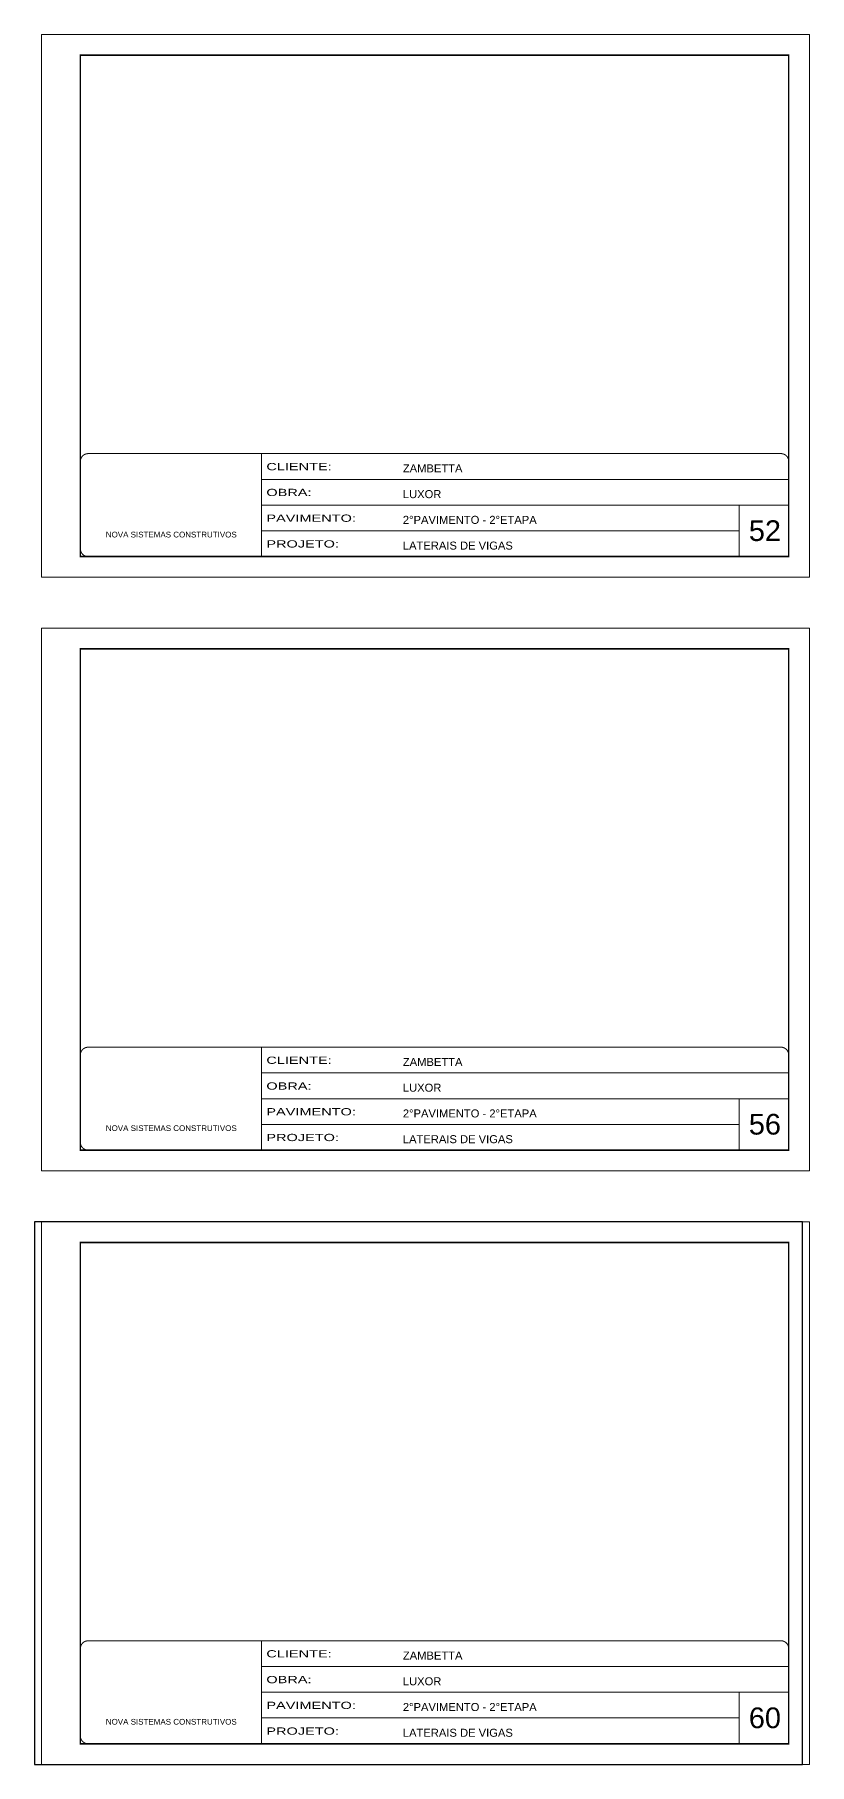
# Model space of a CAD drawing. Extents: x -15895 to 12929, y -2522 to 15173.
# Drawn here: x 8064 to 9563, y -2522 to 825 of the extents above; entities that cross this region are included whole.
import ezdxf

# ---------------------------------------------------------------- set-up
doc = ezdxf.new("R2010")
doc.units = 0
doc.linetypes.add('CONTINUO', pattern=[0])
doc.linetypes.add('DASHED', pattern=[0.75, 0.5, -0.25])
for name, color, linetype, lineweight in [('CARIMBO', 255, 'Continuous', 9), ('Folhas', 255, 'Continuous', 9), ('SARRAFO DE PRESSAO', 251, 'DASHED', 9)]:
    doc.layers.add(name, color=color, linetype=linetype, lineweight=lineweight)
doc.layers.add('Laje_Perimetro', color=7, linetype='Continuous', plot=False)
doc.styles.add('ARIAL', font='arial.ttf')
doc.styles.add('Tecnologia', font='')
doc.styles.get('Tecnologia').set_extended_font_data('Forgotten Futurist')

# ---------------------------------------------------------------- blocks, each defined once
blk = doc.blocks.new('9999999999')
at = {"color": 30, "linetype": 'CONTINUO'}
for p, q in [((98564.6, 34230.2), (98564.6, 34429.4)), ((98564.6, 34379.6), (99584, 34379.6)), ((98564.6, 34329.8), (99488, 34329.8)), ((99584, 34329.8), (99488, 34329.8)), ((99488, 34329.8), (99488, 34230.2)), ((98564.6, 34280), (99488, 34280))]:
    blk.add_line(p, q, dxfattribs=at)
at = {"color": 30, "linetype": 'CONTINUO', "const_width": 2}
blk.add_lwpolyline([(99584, 34230.2), (99584, 34414.4, 0.414214), (99569, 34429.4), (98229, 34429.4, 0.414214), (98214, 34414.4), (98214, 34245.2, 0.414214), (98229, 34230.2), (99584, 34230.2)], format="xyb", dxfattribs=at)
at = {"layer": 'Folhas'}
blk.add_lwpolyline([(98139, 34190.2), (99624, 34190.2), (99624, 35240.2), (98139, 35240.2)], close=True, dxfattribs=at)
at = {"layer": 'Folhas', "color": 30, "const_width": 3}
blk.add_lwpolyline([(98214, 34230.2), (99584, 34230.2), (99584, 35200.2), (98214, 35200.2)], close=True, dxfattribs=at)
at = {"color": 7, "linetype": 'Continuous', "ltscale": 5, "style": 'ARIAL'}
for s, height, p in [('ZAMBETTA', 15.48, (98837.7, 34393.1)), ('LUXOR', 15.48, (98837.7, 34343.3)), ('2°PAVIMENTO - 2°ETAPA', 15.483, (98837.7, 34293.5)), ('NOVA SISTEMAS CONSTRUTIVOS', 11.059, (98263.2, 34267.2)), ('LATERAIS DE VIGAS', 15.483, (98837.7, 34243.7))]:
    blk.add_text(s, height=height, dxfattribs=at).set_placement(p)
at = {"layer": 'Folhas', "color": 7, "style": 'Tecnologia', "width": 1.5}
for s, p in [('CLIENTE:', (98573.7, 34397.2)), ('OBRA:', (98573.7, 34347.3)), ('PAVIMENTO:', (98573.7, 34297.5)), ('PROJETO:', (98573.7, 34247.7))]:
    blk.add_text(s, height=14, dxfattribs=at).set_placement(p)

msp = doc.modelspace()

# ---------------------------------------------------------------- linework, layer by layer
at = {"layer": 'Laje_Perimetro'}
msp.add_lwpolyline([(9549.37, -1472.19), (8064.37, -1472.19), (8064.37, -2522.19), (9549.37, -2522.19)], close=True, dxfattribs=at)

# ---------------------------------------------------------------- block references
at = {"layer": 'SARRAFO DE PRESSAO', "color": 6, "linetype": 'ByBlock'}
for p in [(-90061.11, -34415.25), (-90061.11, -35563.82), (-90061.11, -36712.4)]:
    msp.add_blockref('9999999999', p, dxfattribs=at)

# ---------------------------------------------------------------- texts
at = {"layer": 'CARIMBO', "style": 'ARIAL'}
for s, p in [('52', (9445.73, -154.9)), ('56', (9445.73, -1303.47)), ('60', (9445.73, -2452.05))]:
    msp.add_text(s, height=40, dxfattribs=at).set_placement(p)

doc.saveas('drawing.dxf')
